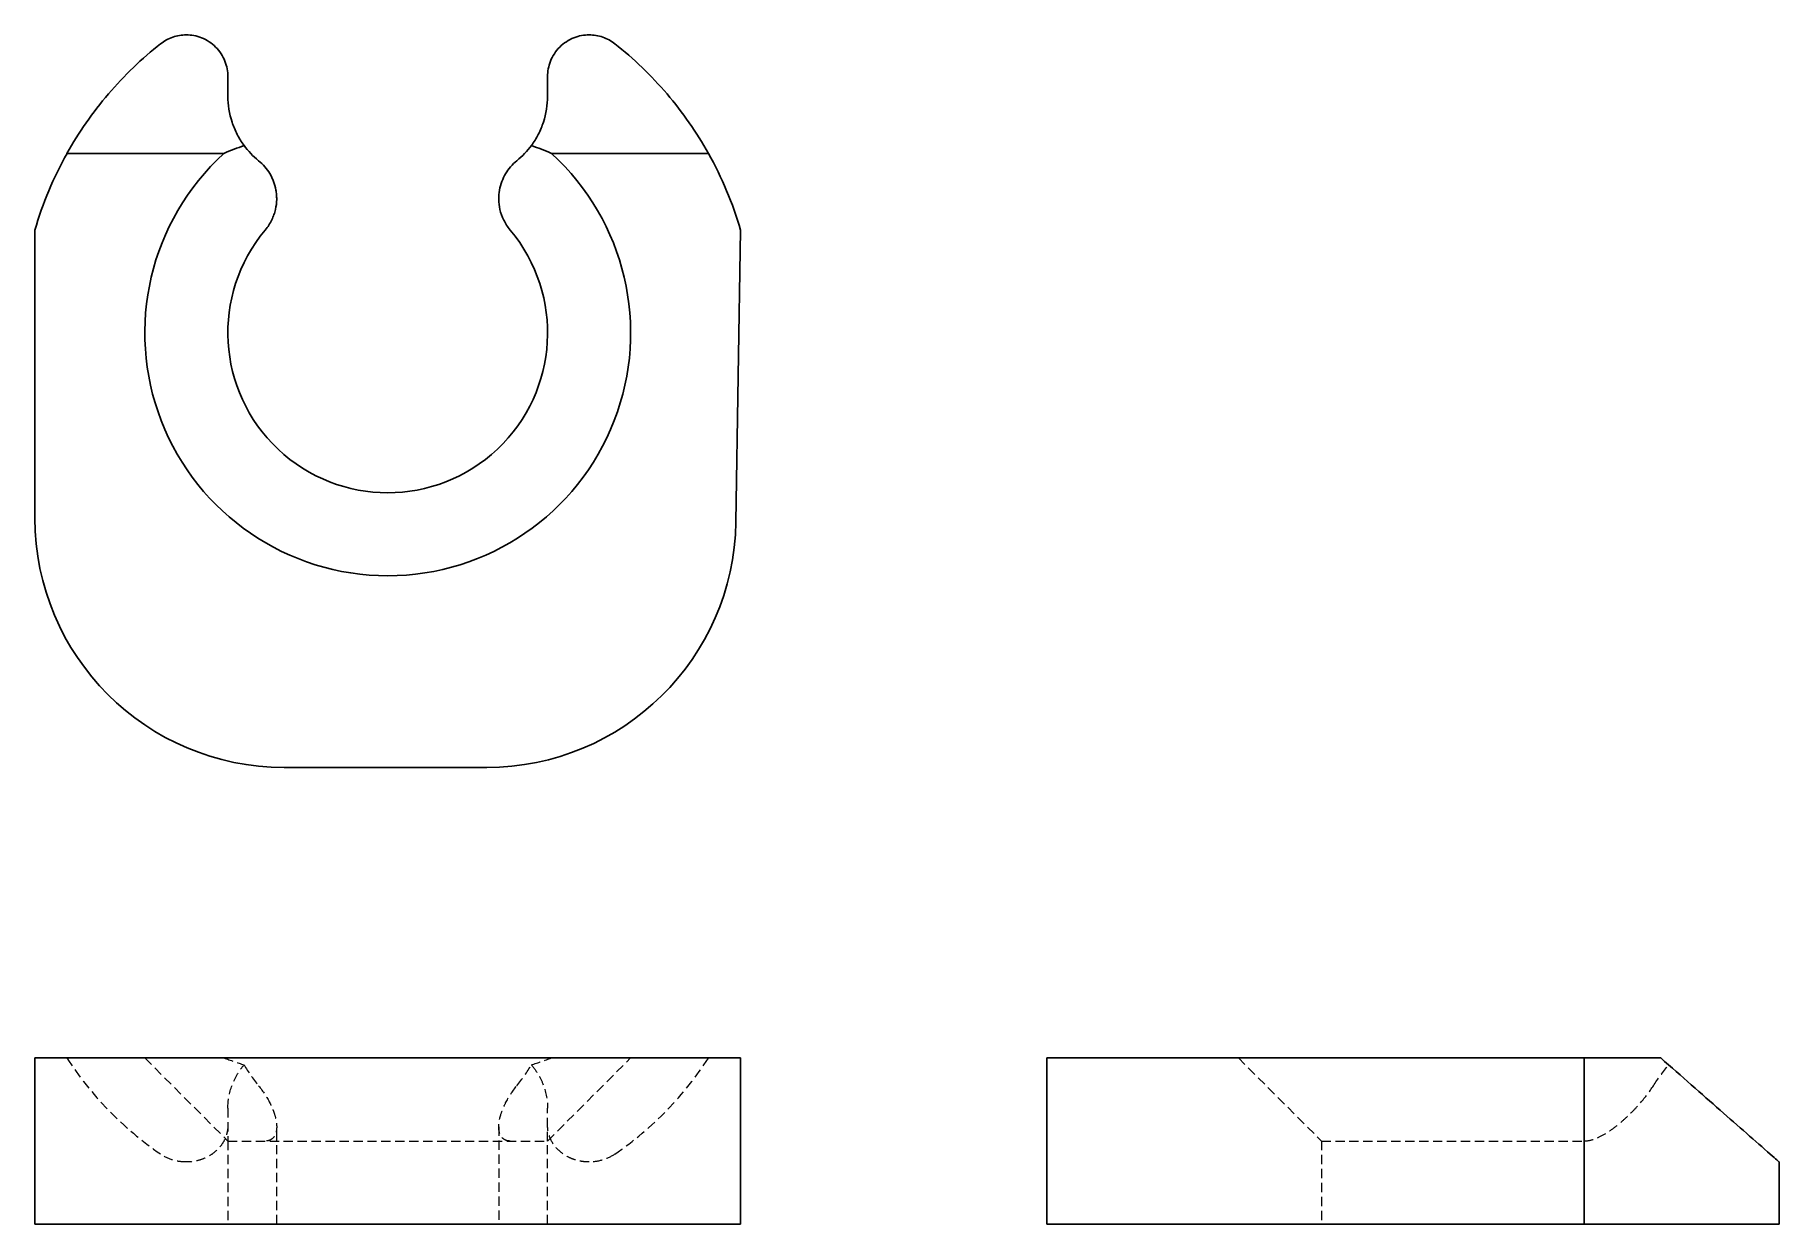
# Model space of a CAD drawing. Header units: millimetres. Extents: x 35 to 273, y 46 to 208.
import ezdxf

# ---------------------------------------------------------------- set-up
doc = ezdxf.new("R2010")
doc.units = ezdxf.units.MM
doc.linetypes.add('HIDDEN', pattern=[1.905, 1.27, -0.635])

msp = doc.modelspace()

# ---------------------------------------------------------------- linework, layer by layer
at = {"color": 7, "linetype": 'Continuous', "lineweight": 25}
for p, q in [((61.17, 202.33), (61.17, 199.64)), ((104.83, 202.33), (104.83, 199.64)), ((39.2, 191.83), (60.64, 191.83)), ((105.36, 191.83), (126.8, 191.83)), ((34.82, 142.02), (34.82, 181.36)), ((131.18, 181.36), (130.55, 141.48)), ((68.84, 108), (96.53, 108)), ((34.82, 68.34), (34.82, 45.66)), ((34.82, 68.34), (68.84, 68.34)), ((68.84, 68.34), (96.53, 68.34)), ((96.53, 68.34), (130.55, 68.34)), ((131.18, 68.34), (130.55, 68.34)), ((131.18, 68.34), (131.18, 45.66)), ((173, 68.34), (173, 45.66)), ((173, 68.34), (206.48, 68.34)), ((246.36, 68.34), (206.48, 68.34)), ((246.36, 68.34), (246.36, 45.66)), ((246.36, 68.34), (256.83, 68.34)), ((273, 45.66), (273, 54.14)), ((34.82, 45.66), (68.84, 45.66)), ((68.84, 45.66), (96.53, 45.66)), ((96.53, 45.66), (130.55, 45.66)), ((131.18, 45.66), (130.55, 45.66)), ((173, 45.66), (206.48, 45.66)), ((246.36, 45.66), (206.48, 45.66)), ((246.36, 45.66), (271.79, 45.66)), ((273, 45.66), (271.79, 45.66))]:
    msp.add_line(p, q, dxfattribs=at)
at = {"color": 7, "linetype": 'HIDDEN', "lineweight": 18}
for p, q in [((49.83, 68.34), (61.17, 57)), ((104.83, 57), (116.17, 68.34)), ((199.16, 68.34), (210.5, 57)), ((61.17, 61.49), (61.17, 57)), ((104.83, 57), (104.83, 61.49)), ((67.84, 45.66), (67.84, 58.95)), ((98.16, 58.96), (98.16, 45.66)), ((61.17, 57), (104.83, 57)), ((61.17, 57), (61.17, 45.66)), ((104.83, 45.66), (104.83, 57)), ((210.5, 57), (246.36, 57)), ((210.5, 57), (210.5, 45.66))]:
    msp.add_line(p, q, dxfattribs=at)
at = {"color": 7, "linetype": 'Continuous', "lineweight": 25}
for centre, radius, start, end in [((83, 167.33), 50.18, 150.7764, 163.7618), ((83, 167.33), 33.17, 132.3887, 47.6113), ((83, 167.33), 50.18, 16.2382, 29.2236), ((83, 167.33), 21.83, 140, 40), ((68.84, 142.02), 34.02, 180, 270), ((96.53, 142.02), 34.02, 270, 359.088)]:
    msp.add_arc(centre, radius, start, end, dxfattribs=at)
for points, knots in [([(55.5, 208), (54.88, 208), (54.25, 207.9), (53.04, 207.48), (52.48, 207.17), (51.99, 206.79)], [0, 0, 0, 0, 0.5, 0.5, 1, 1, 1, 1]), ([(61.17, 202.33), (61.17, 202.66), (61.14, 203.01), (61.01, 203.71), (60.91, 204.07), (60.63, 204.77), (60.46, 205.11), (60.03, 205.76), (59.78, 206.06), (59.23, 206.62), (58.93, 206.86), (58.28, 207.29), (57.93, 207.46), (57.24, 207.74), (56.88, 207.84), (56.18, 207.97), (55.83, 208), (55.5, 208)], [0, 0, 0, 0, 0.125, 0.125, 0.25, 0.25, 0.375, 0.375, 0.5, 0.5, 0.625, 0.625, 0.75, 0.75, 0.875, 0.875, 1, 1, 1, 1]), ([(110.5, 208), (110.17, 208), (109.82, 207.97), (109.12, 207.84), (108.76, 207.74), (108.07, 207.46), (107.72, 207.29), (107.07, 206.86), (106.77, 206.62), (106.22, 206.06), (105.97, 205.76), (105.54, 205.11), (105.37, 204.77), (105.09, 204.07), (104.99, 203.71), (104.86, 203.01), (104.83, 202.66), (104.83, 202.33)], [0, 0, 0, 0, 0.125, 0.125, 0.25, 0.25, 0.375, 0.375, 0.5, 0.5, 0.625, 0.625, 0.75, 0.75, 0.875, 0.875, 1, 1, 1, 1]), ([(114.01, 206.79), (113.52, 207.17), (112.96, 207.48), (111.75, 207.9), (111.12, 208), (110.5, 208)], [0, 0, 0, 0, 0.5, 0.5, 1, 1, 1, 1]), ([(39.2, 191.83), (40.81, 194.69), (42.71, 197.42), (47.01, 202.46), (49.42, 204.76), (51.99, 206.79)], [0, 0, 0, 0, 0.5, 0.5, 1, 1, 1, 1]), ([(114.01, 206.79), (116.58, 204.76), (118.99, 202.46), (123.29, 197.42), (125.19, 194.69), (126.8, 191.83)], [0, 0, 0, 0, 0.5, 0.5, 1, 1, 1, 1]), ([(61.17, 199.64), (61.17, 198.45), (61.36, 197.24), (61.93, 195.52), (62.16, 194.96), (62.72, 193.89), (63.03, 193.38), (63.38, 192.9)], [0, 0, 0, 0, 0.5, 0.5, 0.75, 0.75, 1, 1, 1, 1]), ([(102.62, 192.9), (102.97, 193.38), (103.28, 193.89), (103.84, 194.96), (104.07, 195.52), (104.64, 197.24), (104.83, 198.45), (104.83, 199.64)], [0, 0, 0, 0, 0.25, 0.25, 0.5, 0.5, 1, 1, 1, 1]), ([(65.37, 190.83), (65.99, 190.32), (66.5, 189.73), (67, 188.89), (67.09, 188.72), (67.26, 188.36), (67.34, 188.18), (67.55, 187.62), (67.66, 187.23), (67.77, 186.62), (67.8, 186.41), (67.83, 185.98), (67.84, 185.76), (67.83, 185.1), (67.78, 184.64), (67.62, 183.94), (67.55, 183.7), (67.38, 183.22), (67.28, 182.98), (67.05, 182.5), (66.92, 182.26), (66.62, 181.8), (66.46, 181.58), (66.28, 181.36)], [0, 0, 0, 0, 0.25, 0.25, 0.3125, 0.3125, 0.375, 0.375, 0.5, 0.5, 0.5625, 0.5625, 0.625, 0.625, 0.75, 0.75, 0.8125, 0.8125, 0.875, 0.875, 0.9375, 0.9375, 1, 1, 1, 1]), ([(99.72, 181.36), (99.36, 181.79), (99.07, 182.25), (98.6, 183.21), (98.44, 183.69), (98.22, 184.64), (98.17, 185.09), (98.16, 185.98), (98.19, 186.41), (98.34, 187.22), (98.45, 187.61), (98.73, 188.36), (98.9, 188.71), (99.5, 189.73), (100.01, 190.32), (100.63, 190.83)], [0, 0, 0, 0, 0.125, 0.125, 0.25, 0.25, 0.375, 0.375, 0.5, 0.5, 0.625, 0.625, 0.75, 0.75, 1, 1, 1, 1]), ([(271.79, 55.21), (269.76, 56.99), (267.46, 59.01), (262.42, 63.43), (259.69, 65.83), (256.83, 68.34)], [0, 0, 0, 0, 0.5, 0.5, 1, 1, 1, 1]), ([(271.79, 55.21), (272.17, 54.87), (272.48, 54.6), (272.9, 54.23), (273, 54.14), (273, 54.14)], [0, 0, 0, 0, 0.5, 0.5, 1, 1, 1, 1])]:
    msp.add_open_spline(points, degree=3, knots=knots, dxfattribs=at)
for points in [[(60.64, 191.83), (61.55, 192.21), (62.47, 192.57), (63.38, 192.9)], [(63.38, 192.9), (63.95, 192.13), (64.61, 191.44), (65.37, 190.83)], [(100.63, 190.83), (101.39, 191.44), (102.05, 192.13), (102.62, 192.9)], [(102.62, 192.9), (103.53, 192.57), (104.45, 192.21), (105.36, 191.83)]]:
    msp.add_open_spline(points, degree=3, dxfattribs=at)
at = {"color": 7, "linetype": 'HIDDEN', "lineweight": 18}
for points, knots in [([(39.2, 68.34), (40.81, 65.83), (42.71, 63.43), (47.01, 59.01), (49.42, 56.99), (51.99, 55.21)], [0, 0, 0, 0, 0.5, 0.5, 1, 1, 1, 1]), ([(61.17, 61.49), (61.17, 62.52), (61.36, 63.59), (61.93, 65.1), (62.16, 65.6), (62.72, 66.53), (63.03, 66.98), (63.38, 67.4)], [0, 0, 0, 0, 0.5, 0.5, 0.75, 0.75, 1, 1, 1, 1]), ([(102.62, 67.4), (102.97, 66.98), (103.28, 66.53), (103.84, 65.6), (104.07, 65.1), (104.64, 63.59), (104.83, 62.52), (104.83, 61.49)], [0, 0, 0, 0, 0.25, 0.25, 0.5, 0.5, 1, 1, 1, 1]), ([(114.01, 55.21), (116.58, 56.99), (118.99, 59.01), (123.29, 63.43), (125.19, 65.83), (126.8, 68.34)], [0, 0, 0, 0, 0.5, 0.5, 1, 1, 1, 1]), ([(65.37, 64.55), (65.99, 63.77), (66.5, 62.99), (67, 62.02), (67.09, 61.83), (67.26, 61.44), (67.34, 61.24), (67.55, 60.67), (67.66, 60.29), (67.77, 59.74), (67.8, 59.56), (67.83, 59.21), (67.84, 59.04), (67.83, 58.53), (67.78, 58.22), (67.62, 57.8), (67.55, 57.68), (67.38, 57.45), (67.28, 57.35), (67.05, 57.18), (66.92, 57.11), (66.62, 57.02), (66.46, 57), (66.28, 57)], [0, 0, 0, 0, 0.25, 0.25, 0.3125, 0.3125, 0.375, 0.375, 0.5, 0.5, 0.5625, 0.5625, 0.625, 0.625, 0.75, 0.75, 0.8125, 0.8125, 0.875, 0.875, 0.9375, 0.9375, 1, 1, 1, 1]), ([(99.72, 57), (99.36, 57), (99.07, 57.09), (98.6, 57.43), (98.44, 57.66), (98.22, 58.22), (98.17, 58.53), (98.16, 59.2), (98.19, 59.56), (98.34, 60.29), (98.45, 60.66), (98.73, 61.43), (98.9, 61.81), (99.5, 62.99), (100.01, 63.77), (100.63, 64.55)], [0, 0, 0, 0, 0.125, 0.125, 0.25, 0.25, 0.375, 0.375, 0.5, 0.5, 0.625, 0.625, 0.75, 0.75, 1, 1, 1, 1]), ([(246.36, 57), (246.79, 57), (247.25, 57.09), (248.21, 57.43), (248.69, 57.66), (249.64, 58.22), (250.09, 58.53), (250.98, 59.2), (251.41, 59.56), (252.22, 60.29), (252.61, 60.66), (253.36, 61.43), (253.71, 61.81), (254.73, 62.99), (255.32, 63.77), (255.83, 64.55)], [0, 0, 0, 0, 0.125, 0.125, 0.25, 0.25, 0.375, 0.375, 0.5, 0.5, 0.625, 0.625, 0.75, 0.75, 1, 1, 1, 1]), ([(61.17, 59.12), (61.17, 58.83), (61.14, 58.52), (61.01, 57.91), (60.91, 57.6), (60.63, 56.98), (60.46, 56.68), (60.03, 56.11), (59.78, 55.84), (59.23, 55.36), (58.93, 55.14), (58.28, 54.77), (57.93, 54.61), (57.24, 54.37), (56.88, 54.28), (56.18, 54.17), (55.83, 54.14), (55.5, 54.14)], [0, 0, 0, 0, 0.125, 0.125, 0.25, 0.25, 0.375, 0.375, 0.5, 0.5, 0.625, 0.625, 0.75, 0.75, 0.875, 0.875, 1, 1, 1, 1]), ([(110.5, 54.14), (110.17, 54.14), (109.82, 54.17), (109.12, 54.28), (108.76, 54.37), (108.07, 54.61), (107.72, 54.77), (107.07, 55.14), (106.77, 55.36), (106.22, 55.84), (105.97, 56.11), (105.54, 56.68), (105.37, 56.98), (105.09, 57.6), (104.99, 57.91), (104.86, 58.52), (104.83, 58.83), (104.83, 59.12)], [0, 0, 0, 0, 0.125, 0.125, 0.25, 0.25, 0.375, 0.375, 0.5, 0.5, 0.625, 0.625, 0.75, 0.75, 0.875, 0.875, 1, 1, 1, 1]), ([(55.5, 54.14), (54.88, 54.14), (54.25, 54.23), (53.04, 54.6), (52.48, 54.87), (51.99, 55.21)], [0, 0, 0, 0, 0.5, 0.5, 1, 1, 1, 1]), ([(114.01, 55.21), (113.52, 54.87), (112.96, 54.6), (111.75, 54.23), (111.12, 54.14), (110.5, 54.14)], [0, 0, 0, 0, 0.5, 0.5, 1, 1, 1, 1])]:
    msp.add_open_spline(points, degree=3, knots=knots, dxfattribs=at)
for points in [[(60.64, 68.34), (61.55, 68.01), (62.47, 67.69), (63.38, 67.4)], [(63.38, 67.4), (63.95, 66.44), (64.61, 65.49), (65.37, 64.55)], [(100.63, 64.55), (101.39, 65.49), (102.05, 66.44), (102.62, 67.4)], [(102.62, 67.4), (103.53, 67.69), (104.45, 68.01), (105.36, 68.34)], [(255.83, 64.55), (256.44, 65.49), (257.13, 66.44), (257.9, 67.4)]]:
    msp.add_open_spline(points, degree=3, dxfattribs=at)

doc.saveas('drawing.dxf')
